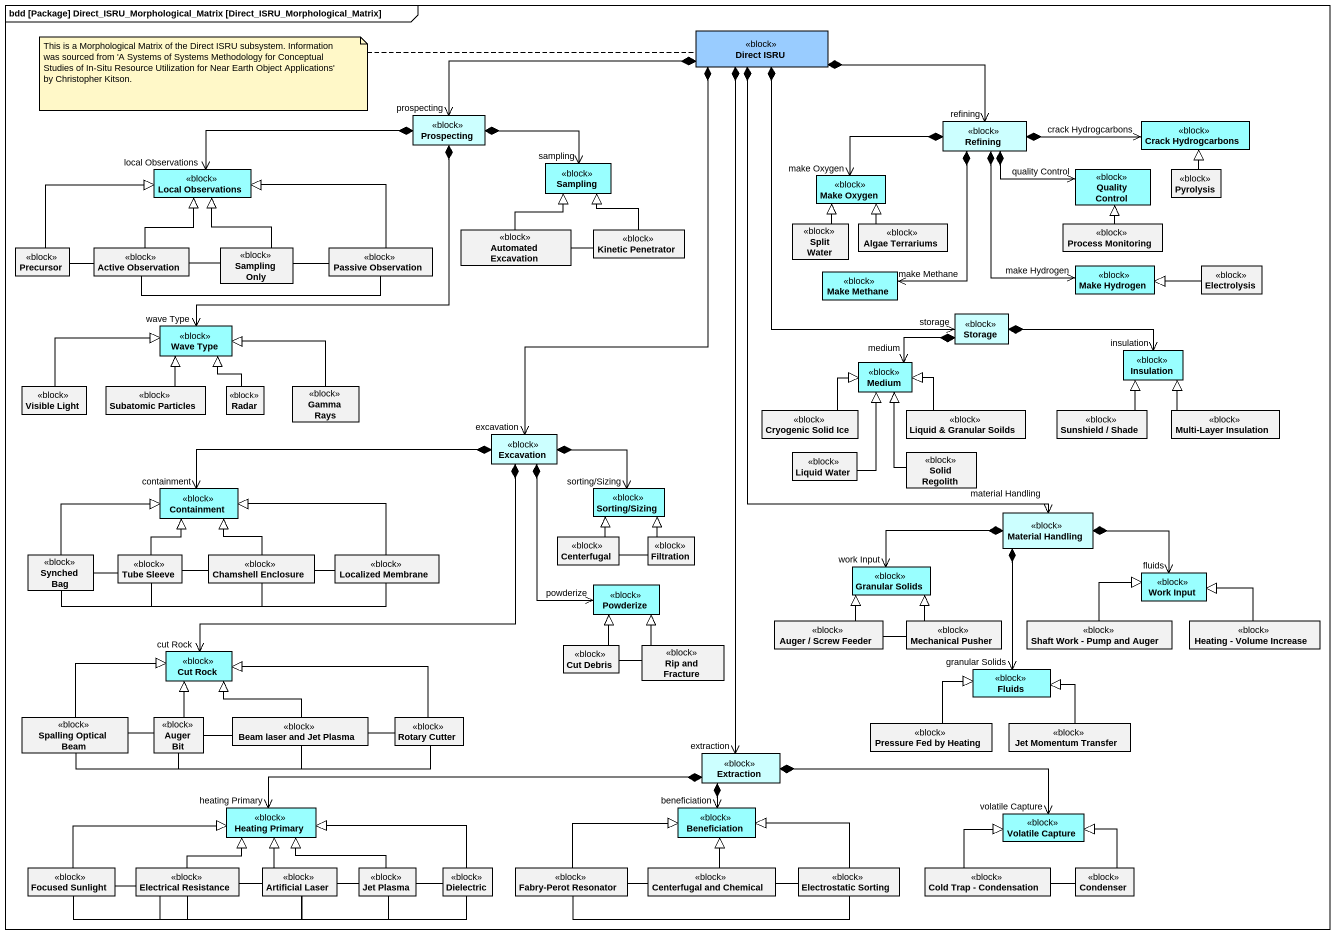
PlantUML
@startuml
mainframe bdd [Package] Direct_ISRU_Morphological_Matrix [Direct_ISRU_Morphological_Matrix]
hide circle
hide empty members
class "Direct ISRU" as Direct_ISRU <<block>> #99CCFF
class Prospecting <<block>> #CCFFFF
class Refining <<block>> #CCFFFF
class "Crack Hydrogcarbons" as Crack_Hydrogcarbons <<block>> #99FFFF
class "Local Observations" as Local_Observations <<block>> #99FFFF
class Sampling <<block>> #99FFFF
class "Quality Control" as Quality_Control <<block>> #99FFFF
class Pyrolysis <<block>>
class "Make Oxygen" as Make_Oxygen <<block>> #99FFFF
class Precursor <<block>>
class "Active Observation" as Active_Observation <<block>>
class "Sampling Only" as Sampling_Only <<block>>
class "Passive Observation" as Passive_Observation <<block>>
class "Automated Excavation" as Automated_Excavation <<block>>
class "Kinetic Penetrator" as Kinetic_Penetrator <<block>>
class "Split Water" as Split_Water <<block>>
class "Algae Terrariums" as Algae_Terrariums <<block>>
class "Process Monitoring" as Process_Monitoring <<block>>
class "Make Methane" as Make_Methane <<block>> #99FFFF
class "Make Hydrogen" as Make_Hydrogen <<block>> #99FFFF
class Electrolysis <<block>>
class "Wave Type" as Wave_Type <<block>> #99FFFF
class "Storage" as Storage_ <<block>> #CCFFFF
class Medium <<block>> #99FFFF
class Insulation <<block>> #99FFFF
class "Visible Light" as Visible_Light <<block>>
class "Subatomic Particles" as Subatomic_Particles <<block>>
class Radar <<block>>
class "Gamma Rays" as Gamma_Rays <<block>>
class Excavation <<block>> #CCFFFF
class "Cryogenic Solid Ice" as Cryogenic_Solid_Ice <<block>>
class "Liquid & Granular Soilds" as Liquid_Granular_Soilds <<block>>
class "Sunshield / Shade" as Sunshield_Shade <<block>>
class "Multi-Layer Insulation" as Multi_Layer_Insulation <<block>>
class "Liquid Water" as Liquid_Water <<block>>
class "Solid Regolith" as Solid_Regolith <<block>>
class Containment <<block>> #99FFFF
class "Sorting/Sizing" as Sorting_Sizing <<block>> #99FFFF
class "Material Handling" as Material_Handling <<block>> #CCFFFF
class "Synched Bag" as Synched_Bag <<block>>
class "Tube Sleeve" as Tube_Sleeve <<block>>
class "Chamshell Enclosure" as Chamshell_Enclosure <<block>>
class "Localized Membrane" as Localized_Membrane <<block>>
class Centerfugal <<block>>
class Filtration <<block>>
class Powderize <<block>> #99FFFF
class "Granular Solids" as Granular_Solids <<block>> #99FFFF
class "Work Input" as Work_Input <<block>> #99FFFF
class "Auger / Screw Feeder" as Auger_Screw_Feeder <<block>>
class "Mechanical Pusher" as Mechanical_Pusher <<block>>
class "Shaft Work - Pump and Auger" as Shaft_Work_Pump_and_Auger <<block>>
class "Heating - Volume Increase" as Heating_Volume_Increase <<block>>
class "Cut Rock" as Cut_Rock <<block>> #99FFFF
class "Cut Debris" as Cut_Debris <<block>>
class "Rip and Fracture" as Rip_and_Fracture <<block>>
class Fluids <<block>> #99FFFF
class "Spalling Optical Beam" as Spalling_Optical_Beam <<block>>
class "Auger Bit" as Auger_Bit <<block>>
class "Beam laser and Jet Plasma" as Beam_laser_and_Jet_Plasma <<block>>
class "Rotary Cutter" as Rotary_Cutter <<block>>
class Extraction <<block>> #CCFFFF
class "Pressure Fed by Heating" as Pressure_Fed_by_Heating <<block>>
class "Jet Momentum Transfer" as Jet_Momentum_Transfer <<block>>
class "Heating Primary" as Heating_Primary <<block>> #99FFFF
class Beneficiation <<block>> #99FFFF
class "Volatile Capture" as Volatile_Capture <<block>> #99FFFF
class "Focused Sunlight" as Focused_Sunlight <<block>>
class "Electrical Resistance" as Electrical_Resistance <<block>>
class "Artificial Laser" as Artificial_Laser <<block>>
class "Jet Plasma" as Jet_Plasma <<block>>
class Dielectric <<block>>
class "Fabry-Perot Resonator" as Fabry_Perot_Resonator <<block>>
class "Centerfugal and Chemical" as Centerfugal_and_Chemical <<block>>
class "Electrostatic Sorting" as Electrostatic_Sorting <<block>>
class "Cold Trap - Condensation" as Cold_Trap_Condensation <<block>>
class Condenser <<block>>
Direct_ISRU *-left-> "prospecting" Prospecting
Direct_ISRU *-right-> "refining" Refining
Direct_ISRU *--> "storage" Storage_
Direct_ISRU *--> "excavation" Excavation
Direct_ISRU *--> "material Handling" Material_Handling
Direct_ISRU *--> "extraction" Extraction
Prospecting *-left-> "local Observations" Local_Observations
Prospecting *-right-> "sampling" Sampling
Prospecting *--> "wave Type" Wave_Type
Refining *-right-> "crack Hydrogcarbons" Crack_Hydrogcarbons
Refining *-right-> "quality Control" Quality_Control
Refining *-left-> "make Oxygen" Make_Oxygen
Refining *--> "make Methane" Make_Methane
Refining *--> "make Hydrogen" Make_Hydrogen
Pyrolysis -up-|> Crack_Hydrogcarbons
Precursor -right-|> Local_Observations
Precursor -right- Active_Observation
Active_Observation -up-|> Local_Observations
Sampling_Only -up-|> Local_Observations
Sampling_Only -left- Active_Observation
Sampling_Only -right- Passive_Observation
Passive_Observation -left-|> Local_Observations
Passive_Observation -left- Active_Observation
Automated_Excavation -up-|> Sampling
Automated_Excavation -right- Kinetic_Penetrator
Kinetic_Penetrator -up-|> Sampling
Split_Water -up-|> Make_Oxygen
Algae_Terrariums -up-|> Make_Oxygen
Process_Monitoring -up-|> Quality_Control
Electrolysis -left-|> Make_Hydrogen
Storage_ *-left-> "medium" Medium
Storage_ *-right-> "insulation" Insulation
Visible_Light -right-|> Wave_Type
Subatomic_Particles -up-|> Wave_Type
Radar -up-|> Wave_Type
Gamma_Rays -left-|> Wave_Type
Excavation *-left-> "containment" Containment
Excavation *-right-> "sorting/Sizing" Sorting_Sizing
Excavation *--> "powderize" Powderize
Excavation *--> "cut Rock" Cut_Rock
Cryogenic_Solid_Ice -up-|> Medium
Liquid_Granular_Soilds -left-|> Medium
Sunshield_Shade -up-|> Insulation
Multi_Layer_Insulation -up-|> Insulation
Liquid_Water -up-|> Medium
Solid_Regolith -up-|> Medium
Material_Handling *-left-> "work Input" Granular_Solids
Material_Handling *-right-> "fluids" Work_Input
Material_Handling *--> "granular Solids" Fluids
Synched_Bag -right-|> Containment
Synched_Bag -right- Tube_Sleeve
Synched_Bag -right- Chamshell_Enclosure
Synched_Bag -right- Localized_Membrane
Tube_Sleeve -up-|> Containment
Tube_Sleeve -right- Chamshell_Enclosure
Tube_Sleeve -right- Localized_Membrane
Chamshell_Enclosure -up-|> Containment
Chamshell_Enclosure -right- Localized_Membrane
Localized_Membrane -left-|> Containment
Centerfugal -up-|> Sorting_Sizing
Centerfugal -right- Filtration
Filtration -up-|> Sorting_Sizing
Auger_Screw_Feeder -up-|> Granular_Solids
Auger_Screw_Feeder -right- Mechanical_Pusher
Mechanical_Pusher -up-|> Granular_Solids
Shaft_Work_Pump_and_Auger -up-|> Work_Input
Heating_Volume_Increase -left-|> Work_Input
Cut_Debris -up-|> Powderize
Cut_Debris -right- Rip_and_Fracture
Rip_and_Fracture -up-|> Powderize
Spalling_Optical_Beam -right-|> Cut_Rock
Spalling_Optical_Beam -right- Auger_Bit
Spalling_Optical_Beam -right- Beam_laser_and_Jet_Plasma
Spalling_Optical_Beam -right- Rotary_Cutter
Auger_Bit -up-|> Cut_Rock
Auger_Bit -right- Beam_laser_and_Jet_Plasma
Auger_Bit -right- Rotary_Cutter
Beam_laser_and_Jet_Plasma -up-|> Cut_Rock
Beam_laser_and_Jet_Plasma -right- Rotary_Cutter
Rotary_Cutter -left-|> Cut_Rock
Extraction *-left-> "heating Primary" Heating_Primary
Extraction *--> "beneficiation" Beneficiation
Extraction *-right-> "volatile Capture" Volatile_Capture
Pressure_Fed_by_Heating -up-|> Fluids
Jet_Momentum_Transfer -up-|> Fluids
Focused_Sunlight -right-|> Heating_Primary
Focused_Sunlight -right- Electrical_Resistance
Focused_Sunlight -right- Artificial_Laser
Focused_Sunlight -right- Jet_Plasma
Focused_Sunlight -right- Dielectric
Electrical_Resistance -up-|> Heating_Primary
Electrical_Resistance -right- Artificial_Laser
Electrical_Resistance -right- Jet_Plasma
Electrical_Resistance -right- Dielectric
Artificial_Laser -up-|> Heating_Primary
Artificial_Laser -right- Jet_Plasma
Artificial_Laser -right- Dielectric
Jet_Plasma -left-|> Heating_Primary
Jet_Plasma -right- Dielectric
Dielectric -left-|> Heating_Primary
Fabry_Perot_Resonator -right-|> Beneficiation
Fabry_Perot_Resonator -right- Centerfugal_and_Chemical
Fabry_Perot_Resonator -right- Electrostatic_Sorting
Centerfugal_and_Chemical -up-|> Beneficiation
Centerfugal_and_Chemical -right- Electrostatic_Sorting
Electrostatic_Sorting -left-|> Beneficiation
Cold_Trap_Condensation -up-|> Volatile_Capture
Cold_Trap_Condensation -right- Condenser
Condenser -up-|> Volatile_Capture
note left of Direct_ISRU : This is a Morphological Matrix of the Direct ISRU subsystem. Information was sourced from 'A Systems of Systems Methodology for Conceptual Studies of In-Situ Resource Utilization for Near Earth Object Applications' by Christopher Kitson.
@enduml
